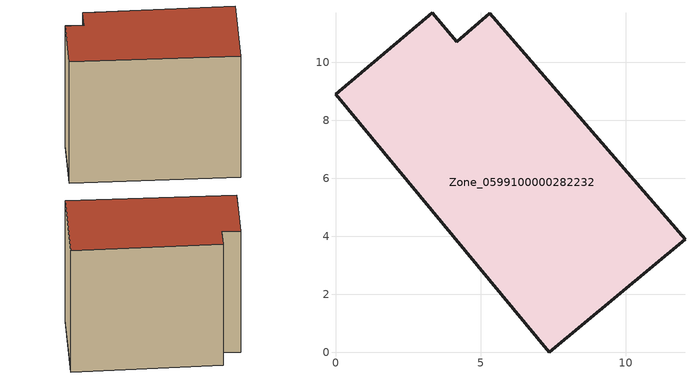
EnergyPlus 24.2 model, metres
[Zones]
Zone_0599100000282232
 floor ground (C_G): 7.36,0 0,8.89 3.34,11.71 4.17,10.7 5.32,11.69 12.04,3.9 z0
 wall outside (C_F): 7.36,0 12.04,3.9 5.32,11.69 4.17,10.7 3.34,11.71 0,8.89 7.36,0 z0:9.79
 roof outside (C_R): 0,8.89 7.36,0 12.04,3.9 5.32,11.69 4.17,10.7 3.34,11.71 z9.79
[BUILDING]
Pand.0599100000282232: North Axis=0; Terrain=City; Loads Convergence Tolerance Value=0.04; Temperature Convergence Tolerance Value=0.4; Solar Distribution=FullExterior; Maximum Number of Warmup Days=25; Minimum Number of Warmup Days=1
[Site:Location]
Rotterdam.The.Hague.AP_ZH_NLD Design_Conditions: Latitude=51.96; Longitude=4.45; Time Zone=1; Elevation=-4.5
[SITE:GROUNDTEMPERATURE:BUILDINGSURFACE]
18, 18, 18, 18, 18, 18, 18, 18, 18, 18, 18, 18
[MATERIAL] Thermal Absorptance=0.9; Solar Absorptance=0.7; Visible Absorptance=0.7
Name | Roughness | Thickness | Conductivity | Density | Specific Heat
G.TI.1946 | MediumSmooth | 0.15 | 1 | 540 | 1210
F.TI.1946 | Rough | 0.3 | 0.857143 | 1920 | 840
R.TI.1946 | MediumRough | 0.2 | 0.1 | 1500 | 1000
[CONSTRUCTION]
C_G: G.TI.1946
C_F: F.TI.1946
C_R: R.TI.1946
[ZONE]
Zone_0599100000282232: Type=1; Multiplier=1; Ceiling Height=Autocalculate; Volume=Autocalculate; Floor Area=autocalculate; Part of Total Floor Area=Yes
[ZONEINFILTRATION:DESIGNFLOWRATE]
Infil_Zone_0599100000282232: Zone or ZoneList or Space or SpaceList=Zone_0599100000282232; Schedule=AlwaysOn; Design Flow Rate Calculation Method=Flow/Area; Flow Rate per Floor Area=0.003; Constant Term Coefficient=1; Temperature Term Coefficient=0; Velocity Term Coefficient=0; Velocity Squared Term Coefficient=0
[HVACTEMPLATE:ZONE:IDEALLOADSAIRSYSTEM]
Zone_0599100000282232: Maximum Heating Supply Air Temperature=50; Minimum Cooling Supply Air Temperature=13; Maximum Heating Supply Air Humidity Ratio=0.0156; Minimum Cooling Supply Air Humidity Ratio=0.0077; Heating Limit=NoLimit; Cooling Limit=NoLimit; Dehumidification Control Type=ConstantSensibleHeatRatio; Cooling Sensible Heat Ratio=0.7; Dehumidification Setpoint=60; Humidification Control Type=None; Humidification Setpoint=30; Outdoor Air Method=None; Outdoor Air Flow Rate per Person=0.00944; Outdoor Air Flow Rate per Zone Floor Area=0; Outdoor Air Flow Rate per Zone=0; Demand Controlled Ventilation Type=None; Outdoor Air Economizer Type=NoEconomizer; Heat Recovery Type=None; Sensible Heat Recovery Effectiveness=0.7; Latent Heat Recovery Effectiveness=0.65
[ZONECONTROL:THERMOSTAT]
ThermostatControl_Zone_0599100000282232: Zone or ZoneList=Zone_0599100000282232; Control Type Schedule=DualSetpointControlType; Control 1=Thermostat_Zone_0599100000282232; Temperature Difference Between Cutout And Setpoint=0
[THERMOSTATSETPOINT:DUALSETPOINT]
Thermostat_Zone_0599100000282232: Heating Setpoint Temperature Schedule=HeatingSetpoint_Zone_0599100000282232; Cooling Setpoint Temperature Schedule=CoolingSetpoint_Zone_0599100000282232
[SCHEDULE:COMPACT]
HeatingSetpoint_Zone_0599100000282232: Through: 12/31, For: AllDays, Until: 24:00, 21
CoolingSetpoint_Zone_0599100000282232: Through: 12/31, For: AllDays, Until: 24:00, 24
DualSetpointControlType: Through: 12/31, For: AllDays, Until: 24:00, 4
AlwaysOn: Through: 12/31, For: AllDays, Until: 24:00, 1
